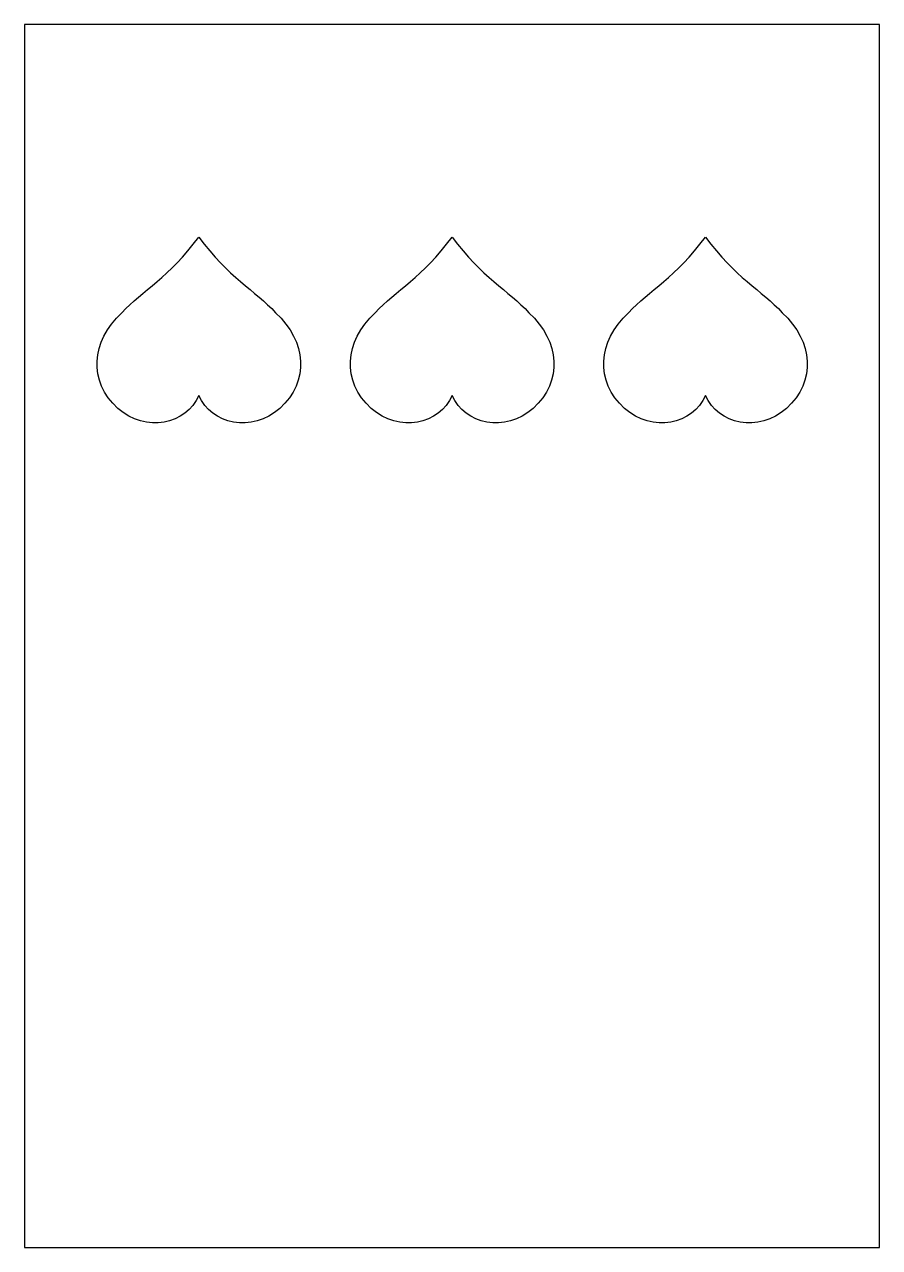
# Model space of a CAD drawing. Header units: centimetres. Extents: x -6.7 to 6.7, y -9.5 to 9.5.
import ezdxf

# ---------------------------------------------------------------- set-up
doc = ezdxf.new("R2010")
doc.units = ezdxf.units.CM
doc.header["$MEASUREMENT"] = 0
doc.layers.add('Camada 1', color=7, linetype='Continuous')

msp = doc.modelspace()

# ---------------------------------------------------------------- linework, layer by layer
at = {"layer": 'Camada 1'}
msp.add_lwpolyline([(-6.66464, -9.52858), (6.66464, -9.52858), (6.66464, 9.52858), (-6.66464, 9.52858), (-6.66464, -9.52858)], close=True, dxfattribs=at)
for points in [[(-3.94671, 6.21658), (-4.40624, 5.58743), (-4.82378, 5.38449), (-5.14406, 5.03712), (-5.14406, 5.03712), (-5.63095, 4.58725), (-5.6719, 3.96482), (-5.20666, 3.54683), (-5.20666, 3.54683), (-4.77817, 3.16131), (-4.14023, 3.29397), (-3.94682, 3.74934), (-3.94682, 3.74934), (-3.75285, 3.29397), (-3.11468, 3.16128), (-2.68545, 3.5473), (-2.68545, 3.5473), (-2.221, 3.9651), (-2.26275, 4.58693), (-2.74914, 5.03712), (-2.74914, 5.03712), (-3.06927, 5.38468), (-3.48705, 5.58743), (-3.94671, 6.21658)], [(0.0022, 6.21658), (-0.45733, 5.58743), (-0.87487, 5.38449), (-1.19515, 5.03712), (-1.19515, 5.03712), (-1.68204, 4.58725), (-1.72299, 3.96482), (-1.25775, 3.54683), (-1.25775, 3.54683), (-0.82926, 3.16131), (-0.19132, 3.29397), (0.00209, 3.74934), (0.00209, 3.74934), (0.19606, 3.29397), (0.83423, 3.16128), (1.26346, 3.5473), (1.26346, 3.5473), (1.72794, 3.9651), (1.68618, 4.58693), (1.1998, 5.03712), (1.1998, 5.03712), (0.87963, 5.38468), (0.46186, 5.58743), (0.0022, 6.21658)], [(3.95108, 6.21658), (3.49155, 5.58743), (3.07401, 5.38449), (2.75373, 5.03712), (2.75373, 5.03712), (2.26684, 4.58725), (2.22589, 3.96482), (2.69113, 3.54683), (2.69113, 3.54683), (3.11962, 3.16131), (3.75756, 3.29397), (3.95097, 3.74934), (3.95097, 3.74934), (4.14494, 3.29397), (4.78311, 3.16128), (5.21234, 3.5473), (5.21234, 3.5473), (5.67682, 3.9651), (5.63506, 4.58693), (5.14868, 5.03712), (5.14868, 5.03712), (4.82854, 5.38468), (4.41076, 5.58743), (3.95108, 6.21658)]]:
    msp.add_open_spline(points, degree=3, knots=[0, 0, 0, 0, 0.14285714, 0.14285714, 0.14285714, 0.14285714, 0.28571429, 0.28571429, 0.28571429, 0.28571429, 0.42857143, 0.42857143, 0.42857143, 0.42857143, 0.57142857, 0.57142857, 0.57142857, 0.57142857, 0.71428571, 0.71428571, 0.71428571, 0.71428571, 1, 1, 1, 1], dxfattribs=at)

doc.saveas('drawing.dxf')
